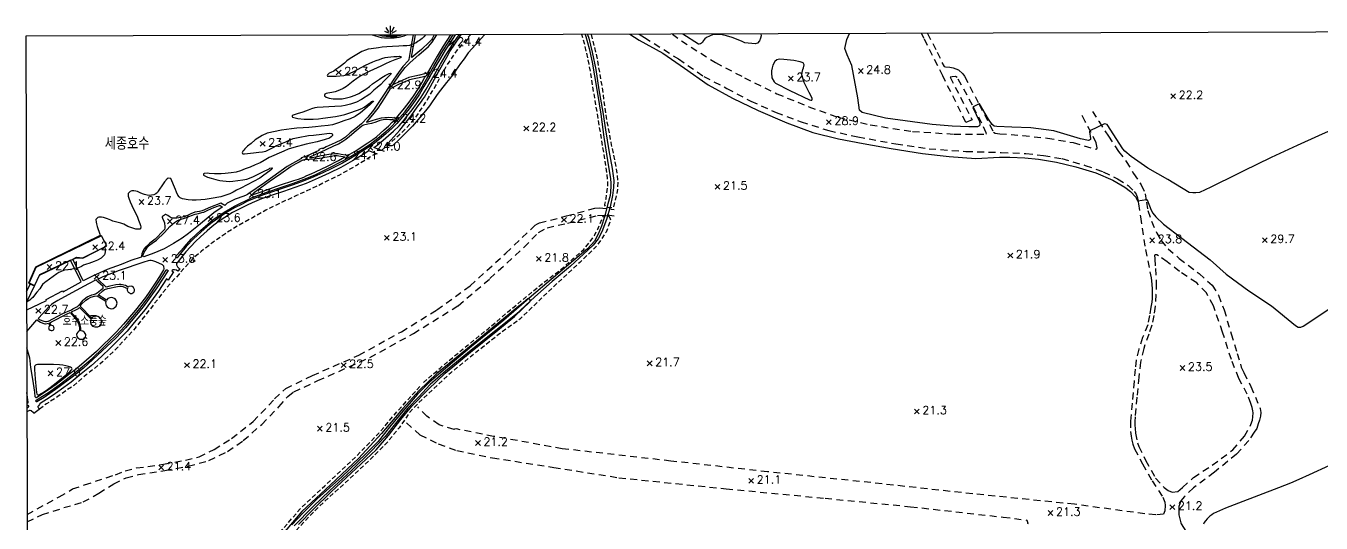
# Model space of a CAD drawing. Header units: millimetres. Extents: x 224638 to 227100, y 430787 to 433573.
# Drawn here: x 224638 to 226058, y 433027 to 433573 of the extents above; entities that cross this region are included whole.
import ezdxf

# ---------------------------------------------------------------- set-up
doc = ezdxf.new("R2010")
doc.units = ezdxf.units.MM
doc.linetypes.add('5M2P5', pattern=[7.5, 5, -2.5])
doc.linetypes.add('7P5M5', pattern=[12.5, 7.5, -5])
for name, color, linetype in [('A0013110', 1, 'Continuous'), ('A0013118', 1, 'Continuous'), ('A0013140', 1, '7P5M5'), ('A0023119', 1, '5M2P5'), ('A0073340', 7, 'Continuous'), ('B0014116', 7, '5M2P5'), ('D0025115', 7, '5M2P5'), ('E0032111', 5, 'Continuous'), ('E0052114', 5, 'Continuous'), ('F0017111', 30, 'Continuous'), ('F0017114', 7, 'Continuous'), ('F0027132', 7, 'Continuous'), ('F0027217', 7, 'Continuous'), ('G0022323', 5, 'Continuous'), ('H0017334', 7, 'Continuous'), ('H0049131', 7, 'Continuous'), ('H0049154', 7, 'Continuous')]:
    doc.layers.add(name, color=color, linetype=linetype)
doc.styles.add('HIST', font='romans.shx', dxfattribs={"bigfont": 'ngsw.shx'})
doc.styles.add('ngsw', font='romans.shx', dxfattribs={"bigfont": 'ngsw.shx'})

# ---------------------------------------------------------------- blocks, each defined once
blk = doc.blocks.new('G0022323')
at = {"layer": 'G0022323'}
for p, q in [((-1.583, 1.991), (-6.029, 3.943)), ((-1.583, 3.4), (-4.619, 8.28)), ((0.02, -0.003), (0.02, 9.997)), ((1.779, 3.4), (4.165, 8.931)), ((1.779, 1.883), (6.875, 4.809)), ((-7.48, -0.003), (7.52, -0.003)), ((0.044, -1.479), (7.544, -1.479))]:
    blk.add_line(p, q, dxfattribs=at)
blk = doc.blocks.new('F0027217')
at = {"layer": 'F0027217'}
for p, q in [((-2.652, 2.652), (2.652, -2.652)), ((-2.652, -2.652), (2.652, 2.652))]:
    blk.add_line(p, q, dxfattribs=at)

msp = doc.modelspace()

# ---------------------------------------------------------------- linework, layer by layer
at = {"layer": 'A0013110', "flags": 128}
msp.add_lwpolyline([(225904.291, 433027.739), (225904.655, 433026.454), (225912.201, 433014.54), (225938.694, 432970.035), (225962.938, 432933.137), (225989.911, 432896.586), (226003.197, 432881.628), (226010.681, 432878.584), (226016.074, 432877.504), (226021.277, 432877.741)], dxfattribs=at)
at = {"layer": 'A0013118', "flags": 128}
for points in [[(225062.357, 433562.909), (225060.485, 433553.608), (225057.531, 433535.792), (225057.279, 433534.773), (225051.121, 433528.161), (225044.288, 433519.158), (225040.373, 433513.219), (225031.957, 433500.251), (225018.705, 433480.259), (225012.578, 433472.732), (225005.613, 433465.477), (225001.278, 433461.723), (224993.351, 433455.386), (224988.098, 433450.597), (224983.867, 433447.907), (224976.566, 433444.398), (224966.958, 433440.053), (224963.192, 433438.057), (224962.574, 433438.72), (224958.917, 433437.135), (224958.923, 433436.251), (224945.383, 433429.823), (224943.209, 433428.887), (224942.633, 433429.082), (224939.702, 433428.062), (224939.102, 433426.884), (224924.124, 433418.397), (224899.231, 433400.71), (224882.209, 433388.943), (224880.423, 433387.768), (224879.292, 433387.189), (224876.518, 433386.107), (224867.116, 433382.688), (224858.387, 433378.435), (224855.883, 433375.748), (224851.238, 433378.166), (224840.158, 433373.992), (224831.007, 433369.75), (224827.906, 433369.313), (224822.71, 433368.392), (224818.451, 433366.574), (224817.002, 433365.768), (224811.361, 433363.356), (224809.495, 433362.982), (224803.213, 433361.865), (224801.048, 433361.852), (224797.928, 433361.911), (224797.007, 433362.244), (224794.557, 433363.654), (224793.071, 433364.806), (224791.156, 433366.023), (224790.84, 433366.021), (224787.426, 433363.838), (224787.01, 433363.273), (224787.005, 433362.811), (224787.451, 433361.897), (224788.86, 433358.718), (224789.498, 433356.65), (224789.923, 433352.471), (224789.812, 433350.914), (224789.408, 433349.531), (224788.581, 433348.183), (224779.32, 433338.705), (224773.361, 433334.535), (224771.87, 433333.02), (224768.833, 433330.166), (224767.265, 433328.186), (224765.822, 433325.547), (224764.724, 433322.628), (224764.188, 433320.468), (224764.079, 433318.982), (224752.804, 433315.29), (224741.871, 433311.188), (224726.853, 433305.463), (224710.548, 433298.071), (224700.435, 433293.193), (224689.227, 433316.828), (224693.167, 433318.9), (224699.896, 433318.423), (224726.167, 433331.367), (224720.456, 433342.373), (224648.633, 433307.616), (224640.992, 433290.853), (224642.482, 433290.126), (224638.38, 433281.337)], [(225108.42, 433563.046), (225104.896, 433557.805), (225097.354, 433546.155), (225092.347, 433537.552), (225086.164, 433527.114), (225080.14, 433516.436), (225074.143, 433506.191), (225069.139, 433497.79), (225064.319, 433490.906), (225057.782, 433481.659), (225054.52, 433477.611), (225044.223, 433465.722), (225039.09, 433460.458), (225032.234, 433454.235), (225025.282, 433448.663), (225018.4, 433443.218), (225007.884, 433436.167), (224993.655, 433427.398), (224984.784, 433422.258), (224972.506, 433415.973), (224963.306, 433411.667), (224953.243, 433407.099), (224941.728, 433402.356), (224930.568, 433398.479), (224917.523, 433394.051), (224904.861, 433389.83), (224898.064, 433387.334), (224890.918, 433384.632), (224880.623, 433380.386), (224874.638, 433377.386), (224866.453, 433373.169), (224859.478, 433369.132), (224851.636, 433364.138), (224841.943, 433357.261), (224836.392, 433352.682), (224829.26, 433346.558), (224821.728, 433339.614), (224813.448, 433330.746), (224805.61, 433321.184), (224803.286, 433318.248), (224803.049, 433318.244), (224802.46, 433318.367), (224801.974, 433318.587), (224801.862, 433318.79), (224801.884, 433319.484), (224802.723, 433320.745), (224811.089, 433330.172), (224819.064, 433339.017), (224828.988, 433348.291), (224842.732, 433359.874), (224855.15, 433368.436), (224866.328, 433375.144), (224885.835, 433384.425), (224900.655, 433390.08), (224917.742, 433395.941), (224931.018, 433400.165), (224942.908, 433404.608), (224954.687, 433409.456), (224968.866, 433416.439), (224985.74, 433425.046), (224993.657, 433429.564), (225006.692, 433437.625), (225014.94, 433442.874), (225025.296, 433451.028), (225036.885, 433460.83), (225044.684, 433469.025), (225053.334, 433478.853), (225059.652, 433487.389), (225064.773, 433494.584), (225070.664, 433503.56), (225085.052, 433528.486), (225092.895, 433542.451), (225106.209, 433563.04)], [(225030.809, 433435.013), (225022.621, 433437.981), (225019.225, 433439.48), (225022.307, 433441.621), (225029.489, 433447.424), (225035.296, 433452.423), (225040.768, 433457.273), (225046.953, 433463.31), (225051.6, 433468.653), (225056.548, 433474.698), (225061.362, 433480.766), (225066.025, 433487.342), (225070.984, 433494.547), (225076.514, 433503.217), (225092.378, 433530.633), (225097.356, 433539.426), (225103.171, 433548.69), (225107.698, 433555.726), (225112.837, 433563.06)], [(225049.713, 433562.871), (225049.031, 433562.502), (225047.019, 433561.765), (225037.998, 433560.85), (225032.764, 433561.005), (225028.643, 433561.453), (225026.083, 433562.193), (225024.322, 433562.795)], [(225034.69, 433562.83), (225037.544, 433562.742), (225039.901, 433562.842)], [(225103.182, 433563.031), (225095.158, 433550.595), (225088.467, 433539.707), (225081.587, 433527.401), (225077.855, 433521.25), (225077.263, 433520.959), (225076.464, 433520.647), (225074.617, 433520.151), (225069.386, 433518.583), (225063.961, 433517.504), (225057.677, 433516.009), (225050.945, 433513.314), (225041.442, 433508.719), (225039.804, 433507.961), (225041.944, 433511.11), (225047.163, 433519.254), (225053.476, 433527.077), (225058.961, 433532.512), (225068.393, 433541.211), (225079.025, 433550.266), (225083.114, 433554.853), (225088.202, 433562.986)], [(225085.333, 433562.977), (225082.978, 433558.579), (225082.243, 433557.511), (225079.956, 433555.076), (225071.34, 433547.055), (225067.44, 433543.528), (225060.702, 433538.175), (225060.615, 433538.636), (225064.9, 433562.916)], [(225023.117, 433432.096), (225013.665, 433435.714), (225007.573, 433431.785), (224995.687, 433424.602), (224982.89, 433417.433), (224970.325, 433411.371), (224958.112, 433405.705), (224944.892, 433399.909), (224932.555, 433395.376), (224919.903, 433391.051), (224906.513, 433386.643), (224896.05, 433383.106), (224885.62, 433378.709), (224880.366, 433376.196), (224873.783, 433372.935), (224864.293, 433368.094), (224855.745, 433362.599), (224848.426, 433357.709), (224842.031, 433352.677), (224836.377, 433347.919), (224829.063, 433341.375), (224823.604, 433336.287), (224813.099, 433325.018), (224807.276, 433317.631), (224803.429, 433312.992), (224802.961, 433312.49), (224802.801, 433312.097), (224802.724, 433311.668), (224802.72, 433310.826), (224803.126, 433309.866), (224803.887, 433308.384), (224805.531, 433306.701), (224806.305, 433306.134), (224804.126, 433303.625), (224802.737, 433304.716), (224800.385, 433305.253), (224799.41, 433305.248), (224798.893, 433305.174), (224797.951, 433304.665), (224797.434, 433304.076), (224797.435, 433303.954), (224799.408, 433302.883), (224793.497, 433293.939), (224791.716, 433295.129), (224783.023, 433281.927), (224768.511, 433261.829), (224756.373, 433247.248), (224748.517, 433238.066), (224740.267, 433229.549), (224730.46, 433219.725), (224720.555, 433210.135), (224709.214, 433199.984), (224698.275, 433190.99), (224687.138, 433182.046), (224679.201, 433176.164), (224670.102, 433169.506), (224663.157, 433164.712), (224654.423, 433159.198), (224652.923, 433158.118), (224652.36, 433157.428), (224651.23, 433156.139), (224650.888, 433155.696), (224650.769, 433155.297), (224650.767, 433154.892), (224650.93, 433154.246), (224651.439, 433153.318), (224652.321, 433152.034), (224652.259, 433151.865), (224646.332, 433147.654), (224645.907, 433148.275), (224643.251, 433150.402), (224642.199, 433150.728), (224641.554, 433150.774), (224638.757, 433149.416)], [(224638.438, 433261.13), (224652.532, 433267.804), (224660.339, 433271.396), (224659.771, 433272.64), (224677.748, 433282.307), (224678.552, 433281.044), (224698.113, 433291.846), (224686.511, 433315.9), (224652.474, 433299.639), (224647.016, 433288.003), (224638.414, 433269.665)], [(224638.505, 433237.589), (224649.66, 433250.2), (224653.683, 433247.6), (224656.169, 433246.635), (224658.279, 433246.118), (224659.041, 433246.05), (224660.763, 433246.161), (224662.477, 433246.778), (224663.655, 433243.841), (224663.231, 433243.365), (224662.506, 433241.521), (224662.544, 433240.656), (224662.843, 433239.964), (224664.269, 433238.951), (224665.298, 433238.572), (224666.343, 433238.607), (224667.331, 433238.816), (224668.302, 433239.863), (224668.66, 433241.25), (224668.376, 433242.458), (224667.43, 433243.563), (224665.935, 433244.248), (224664.856, 433244.366), (224663.837, 433247.154), (224665.538, 433248.101), (224682.72, 433256.949), (224686.207, 433258.258), (224692.244, 433251), (224694.314, 433248.129), (224695.296, 433245.796), (224696.235, 433241.568), (224696.491, 433238.256), (224695.316, 433237.632), (224694.411, 433236.769), (224693.61, 433235.504), (224693.084, 433234.075), (224693.325, 433232.197), (224694.148, 433230.929), (224695.596, 433229.822), (224696.783, 433229.227), (224699.229, 433228.957), (224700.793, 433229.217), (224702.156, 433230.217), (224702.866, 433231.449), (224703.389, 433233.4), (224703.31, 433234.412), (224701.925, 433236.53), (224700.009, 433237.819), (224698.346, 433238.414), (224697.963, 433238.602), (224697.772, 433241.23), (224697.09, 433244.822), (224695.862, 433248.061), (224693.836, 433251.295), (224689.766, 433255.933), (224687.146, 433258.812), (224687.718, 433259.141), (224692.493, 433261.417), (224695.193, 433262.923), (224696.392, 433264.011), (224708.905, 433251.266), (224708.468, 433249.023), (224708.533, 433247.448), (224708.952, 433245.526), (224710.788, 433243.493), (224713.036, 433242.52), (224716.316, 433242.469), (224718.874, 433243.873), (224720.096, 433245.688), (224720.617, 433247.221), (224720.468, 433249.494), (224719.96, 433250.874), (224718.165, 433252.909), (224716.572, 433253.908), (224715.121, 433254.422), (224713.173, 433254.396), (224711.455, 433253.627), (224709.757, 433252.197), (224697.153, 433265.328), (224698.692, 433267.493), (224703.399, 433271.805), (224706.11, 433273.874), (224708.899, 433275.104), (224712.848, 433276.335), (224715.698, 433276.761), (224725.336, 433270.733), (224725.114, 433269.816), (224724.986, 433268.809), (224725.136, 433267.517), (224725.638, 433265.968), (224726.743, 433264.514), (224728.041, 433263.465), (224729.883, 433262.655), (224731.157, 433262.374), (224733.219, 433262.928), (224734.362, 433263.415), (224736.629, 433265.263), (224737.542, 433268.728), (224736.815, 433271.262), (224735.312, 433273.267), (224733.06, 433274.407), (224731.029, 433274.674), (224729.53, 433274.501), (224727.442, 433273.568), (224726.036, 433272.027), (224716.915, 433277.793), (224717.066, 433277.73), (224722.108, 433282.316), (224723.672, 433283.464), (224727.533, 433284.879), (224738.188, 433286.88), (224740.61, 433287.187), (224742.377, 433287.197), (224743.849, 433286.739), (224748.845, 433284.591), (224748.68, 433283.496), (224748.689, 433282.72), (224749.256, 433281.566), (224749.901, 433280.749), (224751.08, 433279.933), (224752.049, 433279.374), (224753.591, 433279.327), (224755.999, 433280.818), (224756.376, 433281.591), (224756.576, 433282.323), (224756.499, 433283.767), (224755.521, 433285.629), (224754.239, 433286.76), (224752.916, 433287.383), (224750.584, 433286.884), (224749.873, 433286.203), (224746.669, 433287.972), (224741.861, 433289.254), (224739.822, 433289.163), (224736.364, 433288.655), (224729.5, 433287.248), (224725.678, 433286.326), (224716.48, 433294.949), (224722.327, 433297.859), (224740.371, 433304.691), (224767.206, 433314.101), (224771.905, 433315.446), (224773.324, 433315.74), (224774.819, 433315.752), (224776.422, 433315.313), (224779.724, 433314.161), (224786.871, 433311.205), (224787.49, 433310.838), (224788.003, 433310.096), (224788.342, 433309.385), (224788.588, 433308.559), (224788.861, 433307.187), (224788.867, 433306.552), (224788.79, 433306.074), (224788.325, 433305.059), (224783.98, 433297.856), (224779.398, 433290.655), (224773.593, 433281.76), (224768.692, 433274.925), (224757.91, 433261.085), (224744.612, 433245.721), (224737.008, 433237.337), (224730.065, 433230.322), (224721.898, 433222.502), (224714.92, 433215.479), (224698.697, 433201.354), (224691.632, 433195.493), (224684.772, 433190.186), (224678.808, 433185.63), (224670.643, 433179.517), (224663.482, 433174.424), (224649.576, 433165.223), (224648.939, 433164.884), (224648.629, 433164.833), (224648.371, 433164.93), (224647.972, 433165.418), (224647.851, 433165.743), (224647.248, 433171.025), (224645.346, 433185.231), (224643.162, 433197.968), (224642.356, 433205.229), (224641.984, 433208.196), (224638.556, 433219.751)], [(224638.731, 433158.616), (224639.691, 433159.17), (224640.1, 433159.648), (224640.084, 433160.028), (224638.697, 433170.525)], [(224638.744, 433153.772), (224640.528, 433154.715), (224640.891, 433155.136), (224640.923, 433155.315), (224640.908, 433155.465), (224640.784, 433155.829), (224640.597, 433156.049), (224640.264, 433156.138), (224640.022, 433156.261), (224639.637, 433156.259), (224639.242, 433156.193), (224638.738, 433155.99)]]:
    msp.add_lwpolyline(points, dxfattribs=at)
for points in [[(225075.11, 433516.38), (225076.169, 433517.791), (225073.66, 433517.031), (225068.914, 433515.845), (225063.284, 433514.638), (225058.204, 433513.668), (225057.397, 433513.399), (225046.303, 433508.377), (225039.304, 433504.865), (225037.647, 433504.124), (225037.304, 433503.815), (225036.506, 433502.811), (225030.684, 433493.934), (225026.876, 433487.825), (225023.68, 433482.446), (225019.269, 433476.929), (225014.003, 433470.788), (225011.335, 433467.754), (225011.07, 433467.307), (225011.148, 433467.244), (225011.493, 433467.22), (225012.822, 433467.533), (225017.406, 433468.877), (225022.014, 433470.474), (225027.536, 433471.913), (225031.169, 433472.337), (225034.81, 433472.496), (225039.128, 433472.428), (225043.761, 433471.834), (225044.002, 433471.873), (225044.358, 433472.25), (225045.538, 433473.687), (225051.469, 433480.624), (225056.885, 433487.64), (225062.509, 433495.724), (225067.388, 433503.048), (225071.735, 433510.487), (225074.337, 433515.227)], [(225041.075, 433468.511), (225042.111, 433469.429), (225040.289, 433469.58), (225036.847, 433469.736), (225033.712, 433469.992), (225031.492, 433469.99), (225029.492, 433469.737), (225025.814, 433468.991), (225021.362, 433467.351), (225016.54, 433465.879), (225012.477, 433464.84), (225007.654, 433463.862), (225007.156, 433463.649), (225006.051, 433462.653), (224999.893, 433457.644), (224992.586, 433451.481), (224988.373, 433448.154), (224985.188, 433446.085), (224980.445, 433443.191), (224975.591, 433441.198), (224965.784, 433436.519), (224954.285, 433431.349), (224949.865, 433429.258), (224948.625, 433428.492), (224949.661, 433428.498), (224951.432, 433428.574), (224957.401, 433429.49), (224961.548, 433430.496), (224963.78, 433430.877), (224967.626, 433431.683), (224969.93, 433432.097), (224973.59, 433432.613), (224977.613, 433432.786), (224979.967, 433432.674), (224983.157, 433432.221), (224988.161, 433431.456), (224989.654, 433431.118), (224990.411, 433431.117), (224990.774, 433431.174), (224991.286, 433431.39), (224991.795, 433431.658), (224992.7, 433431.956), (225000.375, 433436.517), (225005.18, 433439.794), (225012.426, 433444.348), (225018.016, 433448.264), (225021.92, 433451.163), (225030.345, 433458.614), (225035.154, 433462.718), (225039.38, 433467.065)], [(224986.043, 433428.047), (224987.594, 433428.645), (224985.685, 433429.201), (224983.075, 433429.539), (224980.86, 433429.906), (224978.953, 433430.15), (224977.141, 433430.152), (224975.724, 433430.101), (224972.794, 433429.693), (224965.377, 433428.32), (224962.317, 433427.695), (224953.579, 433426.599), (224943.241, 433425.709), (224942.321, 433425.532), (224941.302, 433425.411), (224939.021, 433424.294), (224937.429, 433423.321), (224933.53, 433421.538), (224928.509, 433418.399), (224917.229, 433410.673), (224904.229, 433401.602), (224888.219, 433390.078), (224886.734, 433388.672), (224886.654, 433388.369), (224886.69, 433388.086), (224887.243, 433387.848), (224887.996, 433388.018), (224897.859, 433391.662), (224908.617, 433395.592), (224915.625, 433397.982), (224931.479, 433403.018), (224936.543, 433404.803), (224942.224, 433406.908), (224945.818, 433408.652), (224950.253, 433410.546), (224955.155, 433412.82), (224962.189, 433415.872), (224967.751, 433418.68), (224980.352, 433424.951), (224984.783, 433427.578)], [(224852.716, 433373.876), (224843.844, 433367.622), (224835.268, 433360.824), (224825.01, 433352.289), (224816.022, 433345.039), (224809.02, 433340.064), (224799.421, 433333.912), (224789.287, 433328.232), (224777.746, 433323.346), (224766.758, 433319.518), (224766.147, 433319.699), (224765.935, 433319.989), (224765.922, 433320.572), (224767.228, 433324.393), (224768.926, 433327.105), (224770.222, 433329.07), (224772.051, 433331.364), (224776.228, 433334.524), (224780.932, 433337.641), (224789.436, 433346.278), (224795.305, 433352.662), (224800.707, 433357.186), (224803.76, 433359.344), (224805.6, 433360.084), (224813.842, 433362.684), (224819.037, 433364.899), (224823.226, 433366.372), (224826.97, 433367.083), (224830.628, 433367.943), (224832.643, 433368.485), (224836.973, 433370.65), (224843.702, 433373.511), (224848.675, 433375.486), (224849.991, 433375.848), (224850.659, 433375.713), (224851.792, 433375.146), (224852.499, 433374.564)], [(224793.63, 433304.525), (224781.148, 433285.554), (224766.097, 433264.505), (224755.329, 433251.514), (224746.783, 433241.599), (224736.501, 433230.751), (224700.768, 433197.386), (224688.473, 433187.426), (224672.49, 433175.557), (224657.615, 433165.284), (224649.411, 433160.23), (224648.763, 433160.421), (224648.288, 433161.138), (224648.189, 433161.603), (224648.384, 433161.949), (224650.995, 433163.499), (224662.267, 433170.653), (224674.189, 433179.146), (224686.482, 433188.443), (224697.609, 433197.412), (224703.782, 433202.324), (224710.248, 433208.052), (224722.084, 433219.172), (224741.953, 433239.166), (224748.458, 433246.437), (224762.733, 433263.145), (224771.833, 433274.83), (224778.736, 433285.146), (224787.409, 433298.568), (224791.548, 433304.721), (224791.866, 433305.145), (224792.025, 433305.195), (224792.426, 433305.197), (224793.042, 433304.913)], [(224715.222, 433293.582), (224714.663, 433294.146), (224706.387, 433289.823), (224688.06, 433280.026), (224672.652, 433271.597), (224667.173, 433268.187), (224665.733, 433267.199), (224662.39, 433264.109), (224656.107, 433257.248), (224651.041, 433251.862), (224653.315, 433250.5), (224656.149, 433249.174), (224657.357, 433248.742), (224659.191, 433248.441), (224659.995, 433248.446), (224661.58, 433248.694), (224662.518, 433249.04), (224677.24, 433256.982), (224681.235, 433258.742), (224683.302, 433259.504), (224687.586, 433261.264), (224689.063, 433262.332), (224693.458, 433264.645), (224694.549, 433265.364), (224697.421, 433268.416), (224700.345, 433271.804), (224701.355, 433273.054), (224704.754, 433275.718), (224709.994, 433277.771), (224711.829, 433278.286), (224713.837, 433278.74), (224715.785, 433279.905), (224719.24, 433282.735), (224722.13, 433284.951), (224722.256, 433286.784), (224716.582, 433291.835), (224715.088, 433293.338)]]:
    msp.add_lwpolyline(points, close=True, dxfattribs=at)
at = {"layer": 'A0013140'}
for points in [[(225310.211, 433563.649), (225315.841, 433560.098), (225353.199, 433536.579), (225381.091, 433517.371), (225406.307, 433504.281), (225432.522, 433490.259), (225460.241, 433477.688), (225487.678, 433467.592), (225518.176, 433457.92), (225550.111, 433451.126), (225591.754, 433443.245), (225628.137, 433438.062), (225668.372, 433435.155), (225707.282, 433433.944), (225734.289, 433432.808), (225753.396, 433430.777), (225773.659, 433427.139), (225799.26, 433419.766), (225819.141, 433412.818), (225834.784, 433404.95), (225846.324, 433397.872), (225852.908, 433391.212), (225855.149, 433388.026), (225856.688, 433384.317), (225857.594, 433377.657), (225859.955, 433363.212), (225865.32, 433327.421), (225871.601, 433296.368), (225872.225, 433289.411), (225872.567, 433283.932), (225872.733, 433278.461), (225872.584, 433273.789), (225872.274, 433269.702), (225871.434, 433264.38), (225869.653, 433255.022), (225867.831, 433244.863), (225862.064, 433230.796), (225857.93, 433218.089), (225855.278, 433206.392), (225854.105, 433196.358), (225852.934, 433182.886), (225850.626, 433159.04), (225848.875, 433139.163), (225849.075, 433127.732), (225849.523, 433122.702), (225850.296, 433118.458), (225851.45, 433114.052), (225853.321, 433108.77), (225862.087, 433092.247), (225872.808, 433073.752), (225884.296, 433055.665), (225886.787, 433050.225), (225886.908, 433046.636), (225886.706, 433040.775), (225885.225, 433037.304), (225876.704, 433036.344), (225864.583, 433037.464), (225787.455, 433048.025), (225675.884, 433059.414), (225564.343, 433071.74), (225450.862, 433083.609), (225344.882, 433095.414), (225225.762, 433108.933), (225150.483, 433122.464), (225109.847, 433130.574), (225107.454, 433130.405), (225107.128, 433130.076), (225090.615, 433135.307), (225077.319, 433144.5), (225067.296, 433154.747)], [(225346.616, 433563.758), (225356.596, 433556.239), (225393.722, 433532.564), (225425.58, 433515.988), (225461.026, 433498.339), (225496.166, 433484.11), (225528.429, 433472.621), (225563.561, 433464.259), (225609.986, 433456.932), (225655.568, 433454.087), (225691.196, 433453.861), (225690.76, 433455.378), (225685.979, 433466.022), (225675.769, 433485.764), (225658.954, 433516.194), (225657.098, 433517.172), (225653.484, 433516.908), (225651.106, 433516.672), (225675.304, 433469.559), (225668.496, 433466.952), (225643.073, 433517.881), (225622.555, 433558.92), (225619.722, 433564.574)], [(225626.293, 433564.593), (225636.854, 433544.068), (225644.432, 433528.149), (225645.966, 433527.719), (225650.702, 433527.438), (225654.364, 433526.924), (225660.297, 433524.45), (225665.092, 433520.256), (225666.973, 433517.487), (225682.922, 433486.702), (225698.694, 433456.205), (225700.566, 433454.951), (225705.545, 433454.475), (225730.858, 433452.676), (225757.827, 433449.612), (225786.099, 433444.798), (225811.382, 433437.413), (225812.089, 433438.066), (225812.521, 433439.103), (225811.412, 433444.624), (225799.317, 433467.903), (225795.142, 433475.859)], [(225807.199, 433478.829), (225814.162, 433468.119), (225824.738, 433451.783), (225835.867, 433434.913), (225844.306, 433424.178), (225852.16, 433410.729), (225860.799, 433398.417), (225865.029, 433388.61), (225866.53, 433379.587), (225867.876, 433370.104), (225872.081, 433358.603), (225877.682, 433345.465), (225882.625, 433337.349), (225890.319, 433328.382), (225902.298, 433317.672), (225924.192, 433301.111), (225938.346, 433288.35), (225945.414, 433277.224), (225951.655, 433261.406), (225959.215, 433235.079), (225966.073, 433213.502), (225970.467, 433198.492), (225973.229, 433192.38), (225981.091, 433177.189), (225991.121, 433153.094), (225991.732, 433148.646), (225991.374, 433144.724), (225990.292, 433140.125), (225989.061, 433136.169), (225987.383, 433131.013), (225984.548, 433127.174), (225978.595, 433117.825), (225965.152, 433103.081), (225940.95, 433083.045), (225918.067, 433066.011), (225908.151, 433056.534), (225904.305, 433051.891), (225902.952, 433048.407), (225902.089, 433045.676), (225901.877, 433042.697), (225901.832, 433039.384), (225902.115, 433036.316), (225902.716, 433033.301), (225904.291, 433027.739)], [(224639.078, 433036.801), (224674.123, 433056.16), (224688.815, 433064.774), (224701.887, 433069.287), (224735.747, 433080.334), (224746.388, 433084.547), (224758.995, 433087.778), (224788.585, 433091.934), (224812.658, 433096.521), (224827.539, 433099.91), (224843.86, 433107.992), (224863.226, 433120.094), (224886.756, 433138.662), (224910.32, 433163.484), (224922.539, 433175.167), (224951.79, 433189.281), (225002.567, 433211.435), (225049.398, 433237.289), (225088.341, 433261.338), (225124.834, 433287.653), (225163.79, 433323.522), (225196.198, 433354.033), (225198.518, 433355.472), (225200.858, 433356.623), (225230.498, 433364.35), (225261.679, 433372.953), (225266.478, 433373.133), (225282.582, 433371.426)], [(224639.101, 433028.865), (224655.601, 433036.597), (224679.333, 433044.281), (224700.285, 433050.476), (224717.604, 433060.01), (224733.941, 433070.368), (224747.498, 433077.088), (224761.013, 433080.472), (224789.863, 433084.902), (224815.565, 433089.823), (224838.336, 433096.027), (224858.607, 433105.821), (224875.882, 433117.836), (224896.322, 433135.587), (224915.004, 433154.932), (224924.837, 433166.312), (224931.449, 433171.341), (224957.802, 433183.602), (225014.776, 433208.992), (225062.533, 433235.354), (225111.702, 433265.835), (225146.434, 433295.598), (225183.689, 433329.799), (225199.803, 433346.176), (225209.079, 433351.365), (225231.671, 433356.408), (225264.549, 433364.951), (225275.175, 433365.422), (225284.819, 433363.96)], [(225054.949, 433137.163), (225069.667, 433124.243), (225089.858, 433114.147), (225110.048, 433106.964), (225149.105, 433098.945), (225216.431, 433088.435), (225287.884, 433077.138), (225405.382, 433064.925), (225514.041, 433054.578), (225607.761, 433045.304), (225709.376, 433033.837), (225735.186, 433030.711), (225736.444, 433027.416), (225736.124, 433026.217)]]:
    msp.add_lwpolyline(points, dxfattribs=at)
msp.add_lwpolyline([(225902.562, 433303.287), (225889.322, 433313.962), (225879.845, 433320.402), (225877.82, 433321.46), (225875.923, 433321.737), (225875.255, 433321.293), (225875.487, 433317.135), (225876.283, 433306.685), (225877.158, 433290.977), (225876.922, 433278.029), (225875.862, 433265.26), (225874.639, 433255.084), (225872.534, 433244.298), (225868.946, 433234.713), (225863.448, 433219.04), (225859.949, 433203.968), (225858.028, 433187.605), (225856.071, 433165.385), (225853.981, 433143.935), (225853.83, 433138.828), (225853.842, 433134.919), (225854.015, 433131.054), (225854.584, 433125.947), (225856.643, 433115.529), (225858.021, 433111.507), (225865.507, 433096.464), (225876.416, 433076.632), (225886.011, 433066.273), (225890.216, 433063.009), (225894.594, 433061.28), (225900.791, 433061.902), (225906.044, 433066.544), (225917.955, 433077.307), (225938.552, 433090.757), (225961.03, 433107.614), (225974.03, 433122.627), (225981.054, 433135.509), (225982.569, 433140.103), (225983.205, 433143.895), (225983.409, 433148.425), (225983.242, 433150.41), (225982.361, 433154.173), (225980.817, 433158.541), (225977.01, 433168.8), (225967.824, 433186.004), (225959.545, 433206.677), (225949.991, 433236.755), (225939.867, 433265.819), (225932.169, 433279.775), (225921.547, 433291.039)], close=True, dxfattribs=at)
at = {"layer": 'A0023119', "flags": 128}
for points in [[(225027.414, 433436.244), (225037.961, 433444.9), (225046.801, 433453.127), (225054.434, 433460.158), (225060.388, 433466.661), (225066.193, 433474.062), (225072.241, 433483.152), (225079.149, 433493.758), (225087.075, 433507.371), (225093.392, 433518.942), (225098.894, 433528.847), (225104.763, 433537.455), (225111.045, 433546.444), (225117.257, 433553.892), (225121.707, 433559.426), (225125.034, 433563.096)], [(225022.325, 433432.399), (225019.04, 433431.408), (225015.56, 433429.155), (225000.688, 433419.985), (224980.644, 433408.687), (224957.367, 433397.215), (224934.401, 433386.618), (224915.863, 433378.028), (224900.643, 433370.536), (224885.935, 433362.154), (224870.747, 433353.941), (224857.16, 433345.359), (224842.557, 433335.208), (224829.671, 433325.299), (224819.442, 433316.097), (224811.497, 433307.523), (224805.198, 433300.045), (224797.132, 433291.529), (224786.891, 433278.999), (224772.572, 433260.692), (224757.329, 433241.141), (224738.508, 433220.51), (224721.424, 433204.172), (224703.821, 433190), (224690.016, 433178.438), (224672.494, 433166.075), (224660.286, 433158.333), (224652.321, 433152.034)]]:
    msp.add_lwpolyline(points, dxfattribs=at)
at = {"layer": 'A0073340'}
msp.add_lwpolyline([(225062.357, 433562.909), (225060.485, 433553.608), (225060.008, 433550.731), (225062.667, 433550.262), (225064.9, 433562.916)], dxfattribs=at)
at = {"layer": 'A0073340', "flags": 128}
msp.add_lwpolyline([(224638.38, 433281.337), (224642.482, 433290.126), (224647.016, 433288.003), (224638.414, 433269.665)], dxfattribs=at)
at = {"layer": 'B0014116', "flags": 128}
msp.add_lwpolyline([(224821.957, 433313.978), (224821.048, 433314.803), (224822.233, 433315.955), (224823.069, 433315.175)], close=True, dxfattribs=at)
at = {"layer": 'D0025115', "flags": 128}
for points in [[(225257.362, 433563.491), (225263.717, 433537.961), (225269.146, 433507.038), (225274.002, 433472.267), (225279.067, 433444.733), (225284.739, 433417.271), (225286.708, 433401.899), (225286.483, 433395.079), (225285.595, 433388.581), (225281.794, 433373.652), (225280.318, 433373.036), (225277.286, 433373.203), (225273.907, 433374.17), (225272.577, 433375.948), (225272.433, 433376.862), (225273.919, 433383.494), (225275.735, 433396.847), (225275.57, 433405.097), (225274.605, 433412.136), (225272.119, 433429.076), (225267.333, 433458.183), (225261.326, 433494.018), (225255.305, 433530.932), (225250.205, 433553.4), (225247.402, 433563.461)], [(225073.43, 433181.42), (225091.835, 433197.431), (225112.987, 433215.142), (225144.469, 433240.456), (225166.138, 433259.028), (225202.83, 433289.128), (225225.869, 433306.905), (225237.795, 433317.456), (225249.284, 433327.6), (225256.21, 433336.011), (225261.158, 433342.913), (225264.697, 433349.884), (225270.893, 433364.217), (225272.321, 433364.71), (225275.023, 433364.718), (225276.971, 433363.885), (225278.469, 433361.589), (225278.577, 433360.621), (225278.441, 433359.122), (225277.257, 433355.516), (225273.854, 433346.632), (225263.256, 433331.049), (225245.093, 433313.275), (225217.968, 433288.268), (225198.556, 433269.759), (225179.309, 433251.124), (225155.584, 433233.855), (225124.893, 433209.479), (225103.084, 433191.923), (225084.153, 433174.211), (225068.386, 433159.398), (225058.43, 433148.773), (225046.822, 433131.913), (225033.61, 433115.636), (225016.062, 433098.029), (224992.5, 433075.942), (224959.875, 433046.336), (224941.83, 433027.892), (224928.041, 433012.022), (224917.91, 433001.091), (224912.528, 432994.454), (224908.039, 432989.662), (224906.294, 432989.029), (224905.286, 432989.165), (224903.687, 432989.854), (224902.785, 432990.474), (224901.418, 432991.973), (224900.862, 432992.837), (224900.444, 432993.736), (224900.092, 432995.625), (224900.227, 432996.425), (224916.938, 433017.79), (224938.499, 433043.118), (224965.333, 433068.347), (224998.632, 433099.331), (225024.606, 433125.959), (225044.85, 433149.835), (225070.376, 433177.994)]]:
    msp.add_lwpolyline(points, dxfattribs=at)
at = {"layer": 'E0032111', "flags": 128}
for points in [[(225251.002, 433563.472), (225251.642, 433561.343), (225255.165, 433548.05), (225258.441, 433533.063), (225261.211, 433517.89), (225264.406, 433498.696), (225268.094, 433475.941), (225271.444, 433450.626), (225275.482, 433425.119), (225278.771, 433404.91), (225279.056, 433400.11), (225279.109, 433397.521), (225279.05, 433395.019), (225278.859, 433392.427), (225278.643, 433390.461), (225278.182, 433386.87), (225275.773, 433377.446), (225272.277, 433363.215), (225268.961, 433353.095), (225265.192, 433344.441), (225261.077, 433336.776), (225253.449, 433328.053), (225237.812, 433315.044), (225213.764, 433294.745), (225192.194, 433276.158), (225161.678, 433249.803), (225126.164, 433220.901), (225100.738, 433199.494), (225079.774, 433181.61), (225067.178, 433168.827), (225053.222, 433152.84), (225037.8, 433134.375), (225024.024, 433116.951), (225010.405, 433103.294), (224984.102, 433077.993), (224957.15, 433053.79), (224941.575, 433038.429), (224929.164, 433025.28)], [(225253.527, 433563.48), (225254.761, 433559.401), (225258.638, 433543.939), (225262.539, 433524.796), (225265.989, 433502.501), (225270.138, 433477.997), (225273.076, 433458.937), (225276.716, 433436.265), (225280.656, 433416.215), (225281.788, 433408.379), (225282.182, 433403.21), (225281.896, 433395.631), (225280.774, 433386.585), (225278.433, 433374.443), (225274.387, 433360.301), (225269.013, 433346.784), (225265.033, 433339.19), (225259.547, 433332.337), (225249.144, 433322.387), (225234.841, 433309.179), (225214.854, 433292.274), (225195.762, 433275.471), (225174.751, 433256.342), (225152.99, 433238.803), (225125.868, 433217.209), (225097.884, 433194.175), (225081.097, 433179.306), (225068.382, 433165.942), (225056.397, 433153.477), (225042.846, 433136.558), (225031.415, 433122.383), (225015.747, 433105.772), (224994.567, 433084.992), (224971.054, 433063.117), (224952.102, 433045.168), (224931.907, 433024.294)]]:
    msp.add_lwpolyline(points, dxfattribs=at)
at = {"layer": 'E0052114', "flags": 128}
for points in [[(225075.726, 433562.949), (225074.03, 433560.85), (225071.968, 433559.127), (225069.175, 433556.912), (225067.665, 433555.893), (225065.497, 433554.218), (225060.751, 433552.234), (225058.239, 433551.434), (225055.354, 433550.925), (225051.293, 433550.835), (225046.605, 433550.517), (225039.463, 433550.145), (225033.244, 433549.919), (225028.431, 433549.347), (225024.195, 433548.727), (225016.248, 433547.806), (225013.037, 433547.353), (225009.884, 433546.344), (225005.83, 433544.583), (224993.201, 433537.098), (224989.616, 433534.544), (224986.905, 433531.968), (224983.648, 433529.355), (224980.778, 433527.139), (224977.636, 433524.96), (224975.317, 433523.28), (224971.979, 433521.693), (224970.142, 433520.77), (224968.184, 433519.029), (224967.951, 433518.353), (224968.265, 433517.604), (224969.294, 433517.542), (224974.016, 433517.57), (224977.909, 433517.694), (224986.07, 433518.365), (224989.34, 433519.235), (224993.336, 433520.859), (224997.052, 433522.648), (225009.853, 433529.853), (225014.172, 433531.711), (225017.867, 433533.343), (225021.655, 433534.89), (225025.242, 433536.06), (225028.014, 433536.857), (225031.455, 433537.974), (225034.457, 433538.502), (225037.708, 433538.805), (225041.207, 433539.245), (225044.785, 433539.404), (225047.286, 433539.414), (225048.513, 433539.18), (225049.141, 433538.935), (225049.324, 433538.369), (225048.334, 433537.786), (225042.083, 433535.39), (225036.846, 433533.205), (225032.12, 433531.347), (225026.781, 433528.552), (225014.934, 433523.24), (225009.685, 433520.629), (225004.968, 433518.096), (225000.365, 433515.163), (224996.394, 433512.104), (224989.078, 433506.265), (224985.652, 433504.215), (224981.561, 433502.265), (224976.758, 433500.491), (224972.973, 433499.583), (224968.655, 433499.011), (224966.846, 433498.544), (224965.583, 433498.007), (224964.961, 433496.89), (224965.005, 433495.948), (224966.738, 433494.507), (224970.299, 433493.574), (224974.507, 433492.919), (224979.287, 433492.816), (224984.462, 433492.89), (224989.283, 433493.713), (224993.614, 433494.866), (224998.56, 433496.833), (225002.721, 433498.695), (225006.674, 433501.245), (225010.212, 433503.401), (225014.284, 433506.431), (225017.854, 433509.166), (225025.197, 433514.511), (225027.883, 433516.367), (225031.411, 433518.251), (225033.842, 433519.448), (225035.997, 433520.427), (225037.298, 433520.875), (225038.209, 433520.55), (225037.78, 433519.736), (225035.179, 433517.269), (225030.237, 433512.276), (225026.745, 433508.661), (225022.729, 433505.257), (225019.182, 433502.112), (225014.697, 433498.034), (225005.558, 433492.107), (225000.031, 433489.276), (224993.425, 433486.755), (224987.871, 433485.363), (224983.67, 433484.872), (224976.345, 433484.478), (224957.047, 433483.177), (224954.46, 433482.74), (224950.625, 433481.679), (224946.98, 433480.467), (224941.396, 433478.311), (224935.124, 433476.373), (224930.617, 433474.692), (224929.641, 433474.019), (224929.665, 433473.48), (224930.047, 433472.769), (224935.924, 433471.379), (224942.716, 433470.561), (224947.601, 433470.545), (224952.78, 433470.589), (224958.436, 433470.887), (224963.336, 433471.506), (224977.181, 433473.423), (224982.751, 433474.353), (224987.235, 433475.621), (224991.614, 433477.032), (225001.303, 433480.293), (225005.842, 433482.34), (225008.457, 433483.635), (225011.084, 433485.349), (225013.071, 433487.016), (225015.321, 433488.737), (225016.566, 433489.731), (225017.675, 433490.195), (225018.606, 433490.064), (225018.494, 433489.567), (225017.461, 433488.654), (225015.224, 433486.43), (225009.358, 433481.605), (225004.531, 433477.405), (224998.618, 433473.3), (224993.218, 433470.927), (224986.296, 433468.523), (224980.39, 433466.548), (224973.653, 433464.235), (224968.966, 433463.397), (224961.566, 433462.77), (224955.001, 433462.015), (224948.039, 433461.343), (224941.809, 433460.929), (224934.583, 433460.561), (224928.7, 433459.751), (224923.538, 433459.128), (224917.793, 433458.501), (224902.26, 433454.998), (224896.529, 433452.724), (224888.913, 433447.696), (224884.506, 433443.766), (224880.778, 433440.774), (224877.585, 433437.751), (224876.657, 433436.56), (224875.547, 433435.484), (224874.772, 433433.422), (224875.01, 433432.838), (224875.585, 433432.599), (224877.322, 433432.621), (224887.313, 433433.472), (224893.181, 433434.099), (224896.912, 433434.459), (224900.711, 433435.386), (224907.939, 433438.908), (224912.787, 433441.552), (224917.107, 433443.488), (224922.682, 433445.656), (224926.424, 433447.405), (224930.703, 433449.153), (224936.257, 433450.5), (224947.566, 433452.373), (224953.059, 433452.956), (224962.231, 433454.011), (224967.451, 433454.737), (224970.841, 433454.94), (224972.677, 433454.923), (224973.535, 433454.374), (224973.817, 433453.483), (224973.658, 433452.62), (224972.51, 433450.993), (224970.572, 433449.646), (224965.768, 433448.052), (224956.992, 433445.709), (224950.2, 433444.085), (224945.114, 433442.963), (224931.425, 433439.547), (224925.174, 433437.526), (224920.403, 433435.44), (224904.209, 433428.265), (224899.003, 433425.286), (224894.649, 433422.607), (224888.832, 433420.199), (224883.535, 433417.859), (224878.107, 433415.807), (224873.062, 433413.952), (224868.107, 433412.371), (224862.736, 433411.428), (224855.995, 433410.779), (224851.717, 433410.499), (224846.659, 433410.469), (224844.237, 433410.675), (224838.578, 433410.898), (224836.275, 433411.123), (224833.13, 433411.023), (224832.372, 433410.416), (224832.237, 433409.874), (224832.487, 433409.088), (224836.625, 433406.944), (224840.73, 433405.859), (224845.699, 433404.327), (224850.373, 433403.045), (224860.436, 433402.058), (224864.611, 433402.298), (224875.512, 433403.881), (224879.899, 433404.727), (224886.382, 433407.162), (224893.179, 433410.666), (224897.345, 433412.57), (224904.419, 433416.118), (224905.194, 433416.659), (224907.308, 433417.011), (224907.737, 433416.988), (224907.687, 433416.376), (224907.113, 433415.555), (224905.153, 433413.957), (224898.54, 433408.928), (224894.06, 433405.916), (224873.447, 433394.721), (224868.447, 433392.409), (224864.88, 433390.342), (224861.164, 433388.471), (224851.177, 433385.309), (224840.581, 433383.365), (224834.256, 433382.438), (224829.595, 433381.92), (224824.36, 433381.744), (224819.735, 433381.748), (224815.401, 433381.88), (224809.364, 433382.929), (224806.899, 433383.995), (224805.481, 433385.236), (224804.244, 433387.153), (224802.706, 433390.55), (224801.627, 433393.401), (224796.697, 433405.236), (224793.644, 433405.844), (224792.507, 433405.08), (224789.513, 433401.62), (224788.105, 433399.596), (224782.797, 433391.481), (224781.804, 433390.123), (224779.915, 433388.53), (224777.711, 433387.483), (224775.492, 433386.99), (224773.277, 433386.907), (224770.625, 433387.168), (224767.748, 433387.816), (224765.329, 433388.616), (224762.712, 433389.592), (224760.135, 433391.018), (224758.165, 433391.635), (224756.057, 433391.791), (224753.589, 433391.746), (224751.814, 433391.213), (224749.805, 433388.766), (224749.741, 433387.786), (224749.868, 433386.045), (224750.383, 433383.705), (224751.947, 433379.65), (224753.739, 433375.746), (224759.87, 433363.076), (224761.031, 433359.746), (224762.507, 433356.135), (224763.24, 433353.892), (224763.516, 433352.389), (224763.52, 433351.695), (224763.429, 433350.774), (224763.221, 433350.313), (224762.512, 433349.81), (224761.647, 433349.692), (224758.317, 433349.689), (224749.51, 433352.661), (224744.874, 433355.106), (224741.687, 433356.196), (224735.715, 433357.779), (224732.9, 433358.718), (224730.647, 433359.528), (224727.191, 433360.97), (224722.673, 433362.434), (224720.397, 433362.951), (224717.378, 433362.931), (224716.312, 433362.526), (224715.251, 433361.573), (224714.377, 433360.248), (224714.526, 433357.329), (224715.029, 433355.464), (224715.82, 433352.785), (224718.582, 433344.216), (224718.926, 433342.8), (224648.178, 433307.993), (224640.367, 433290.634), (224641.926, 433289.982), (224647.044, 433287.572), (224652.32, 433299.181), (224686.167, 433315.54), (224690.037, 433317.069), (224692.951, 433318.429), (224700.086, 433317.97), (224723.543, 433330.018), (224724.058, 433329.309), (224724.343, 433327.738), (224724.357, 433325.047), (224724.206, 433323.26), (224723.605, 433321.735), (224722.847, 433320.676), (224721.669, 433319.284), (224720.099, 433318.049), (224715.972, 433315.688), (224712.482, 433314.43), (224706.606, 433312.055), (224703.992, 433311.346), (224700.926, 433310.219), (224698.402, 433308.99), (224695.127, 433307.553), (224689.637, 433306.14), (224687.015, 433305.574), (224679.921, 433304.677), (224677.054, 433303.868), (224675.587, 433303.154), (224673.717, 433302.173), (224671.375, 433300.791), (224659.386, 433291.964), (224658.191, 433291.16), (224655.715, 433288.954), (224655.186, 433288.007), (224654.127, 433286.299), (224652.683, 433284.361), (224649.553, 433280.581), (224647.022, 433277.318), (224645.049, 433274.869), (224643.469, 433273.36), (224641.771, 433271.92), (224638.414, 433269.54)], [(225055.544, 433562.888), (225051.862, 433561.353), (225046.396, 433560.161), (225041.372, 433559.505), (225033.807, 433559.44), (225030.706, 433559.492), (225027.572, 433559.877), (225023.794, 433560.692), (225020.059, 433561.788), (225017.216, 433562.774)]]:
    msp.add_lwpolyline(points, dxfattribs=at)
at = {"layer": 'F0017111', "elevation": 20, "flags": 128}
msp.add_lwpolyline([(224936.397, 433025.92), (224952.566, 433042.173), (224972.198, 433061.467), (225021.619, 433107.742), (225035.377, 433123.384), (225048.858, 433140.881), (225060.934, 433155.741), (225078.777, 433174.053), (225097.439, 433191.697), (225125.108, 433214.72), (225155.077, 433238.856), (225173.314, 433254.148), (225190.109, 433270.138), (225190.678, 433271.189), (225190.621, 433272.126), (225190.394, 433272.808), (225189.967, 433273.177), (225189.399, 433273.433), (225188.916, 433273.461), (225188.461, 433273.376), (225188.034, 433273.206), (225180.985, 433267.439), (225178.204, 433265.215), (225155.236, 433246.36), (225113.58, 433211.766), (225088.348, 433191.407), (225068.713, 433172.64), (225051.115, 433152.911), (225027.586, 433125.565), (225002.185, 433098.109), (224971.46, 433069.411), (224940.132, 433039.896), (224917.501, 433013.496)], dxfattribs=at)
at = {"layer": 'F0017114', "elevation": 25, "flags": 128}
for points in [[(225140.654, 433563.143), (225126.89, 433548.148), (225122.741, 433543.119), (225118.1, 433536.541), (225114.293, 433531.582), (225109.118, 433524.308), (225104.304, 433517.296), (225098.735, 433510.873), (225092.34, 433502.404), (225088.75, 433497.475), (225080.071, 433485.112), (225075.879, 433479.662), (225061.41, 433462.766), (225047.678, 433448.728), (225040.023, 433441.646), (225039.015, 433441.203), (225035.709, 433441.172), (225034.764, 433441.756), (225034.238, 433442.676), (225034.458, 433443.847), (225047.616, 433458.537), (225060.226, 433474.226), (225066.74, 433483.513), (225071.261, 433489.685), (225072.666, 433491.522), (225074.799, 433494.757), (225079.262, 433502.466), (225090.102, 433522.224), (225099.065, 433538.651), (225102.602, 433544.631), (225108.628, 433553.936), (225114.654, 433562.791), (225114.855, 433563.066)], [(225299.72, 433563.618), (225310.228, 433557.183), (225335.951, 433542.759), (225359.689, 433526.601), (225385.927, 433508.013), (225412.565, 433493.57), (225440.721, 433479.901), (225471.984, 433466.286), (225500.565, 433455.712), (225528.88, 433449.079), (225555.687, 433443.889), (225586.314, 433438.428), (225620.721, 433432.698), (225650.082, 433429.545), (225679.4, 433427.47), (225705.245, 433428.857), (225716.723, 433428.891), (225733.219, 433428.172), (225748.014, 433426.514), (225767.824, 433423.46), (225788.986, 433418.33), (225810.796, 433411.518), (225829.52, 433403.648), (225842.604, 433395.959), (225849.039, 433391.086), (225854.708, 433384.952), (225855.168, 433384.061), (225856.61, 433381.05), (225856.99, 433380.86), (225866.633, 433382.379), (225867.275, 433382.142), (225871.71, 433370.459), (225873.495, 433367.353), (225876.604, 433363.35), (225885.069, 433355.274), (225905.35, 433340.089), (225936.46, 433316.095), (225953.796, 433300.309), (225978.566, 433282.165), (226003.417, 433265.673), (226030.085, 433243.992), (226032.71, 433242.266), (226035.744, 433242.139), (226038.368, 433243.234), (226079.455, 433270.728)], [(225443.645, 433564.048), (225443.798, 433561.828), (225443.309, 433559.328), (225441.983, 433556.335), (225439.941, 433554.012), (225437.502, 433553.248), (225425.903, 433554.352), (225422.315, 433556.053), (225411.976, 433560.036), (225405.895, 433561.741), (225401.119, 433562.889), (225397.44, 433563.278), (225390.416, 433562.895), (225383.868, 433560.116), (225382.204, 433558.673), (225380.257, 433556.401), (225379.454, 433554.573), (225377.412, 433552.965), (225375.8, 433552.603), (225375.209, 433552.812), (225358.143, 433563.792)], [(226122.109, 433482.07), (226055.049, 433452.186), (226031.707, 433441.54), (226003.364, 433428.262), (225972.503, 433413.469), (225965.814, 433410.177), (225936.917, 433395.841), (225924.626, 433389.888), (225920.77, 433389.668), (225917.176, 433389.658), (225913.309, 433390.189), (225890.076, 433404.342), (225867.889, 433416.704), (225849.736, 433429.568), (225842.881, 433435.334), (225840.427, 433438.051), (225823.188, 433464.503), (225821.862, 433465.086), (225820.324, 433465.245), (225804.234, 433457.662), (225803.931, 433456.753), (225805.115, 433449.195), (225805.048, 433448.326), (225804.072, 433447.343), (225802.817, 433447.206), (225794.166, 433448.732), (225764.883, 433457.57), (225739.729, 433460.839), (225718.763, 433461.583), (225702.187, 433462.566), (225699.518, 433462.955), (225697.144, 433464.511), (225693.354, 433470.535), (225683.48, 433487.122), (225683.035, 433487.211), (225676.252, 433483.921), (225676.207, 433483.343), (225683.231, 433467.973), (225683.775, 433465.465), (225683.557, 433464.041), (225682.799, 433462.834), (225681.342, 433461.983), (225671.485, 433461.954), (225653.251, 433462.843), (225631.378, 433464.533), (225580.157, 433471.442), (225554.62, 433477.916), (225551.861, 433480.471), (225549.982, 433493.989), (225543.481, 433529.223), (225538.336, 433541.003), (225535.768, 433548.032), (225536.996, 433554.576), (225537.796, 433557.707), (225540.936, 433564.338)], [(226067.035, 433090.584), (226045.005, 433080.154), (226033.635, 433075.001), (226024.407, 433071.103), (226011.376, 433066.022), (225967.29, 433049.212), (225953.194, 433043.599), (225943.332, 433039.418), (225940.027, 433037.799), (225938.018, 433036.517), (225936.011, 433034.878), (225933.204, 433032.168), (225931.173, 433029.869), (225929.925, 433028.102), (225928.861, 433026.061)]]:
    msp.add_lwpolyline(points, dxfattribs=at)
for points in [[(225499.041, 433495.083), (225496.468, 433499.632), (225490.967, 433510.807), (225488.639, 433519.215), (225488.768, 433521.813), (225489.688, 433524.988), (225490.474, 433526.97), (225491.176, 433530.083), (225489.966, 433532.354), (225486.789, 433533.33), (225479.914, 433534.747), (225468.951, 433536.073), (225463.857, 433536.481), (225461.03, 433535.533), (225459.078, 433533.839), (225456.807, 433529.746), (225455.977, 433526.967), (225455.394, 433523.355), (225455.264, 433521.226), (225455.55, 433515.82), (225458.122, 433511.384), (225459.769, 433509.917), (225475.356, 433501.869), (225497.042, 433491.782), (225498.492, 433491.299), (225499.449, 433491.458), (225499.864, 433492), (225500.023, 433492.701), (225500.023, 433493.18)], [(224675.218, 433184.865), (224685.731, 433193.422), (224687.348, 433194.987), (224687.945, 433195.911), (224688.141, 433196.647), (224688.046, 433197.2), (224687.628, 433197.677), (224686.609, 433198.258), (224684.348, 433199.11), (224681.506, 433199.878), (224678.153, 433200.502), (224674.253, 433200.922), (224667.917, 433201.19), (224655.727, 433201.326), (224650.429, 433201.223), (224648.909, 433201.001), (224648.198, 433200.625), (224647.555, 433199.939), (224647.084, 433199.065), (224646.9, 433198.198), (224646.922, 433195.877), (224647.673, 433185.552), (224648.713, 433173.873), (224649.16, 433170.744), (224649.617, 433169.255), (224650.092, 433168.487), (224650.523, 433168.194), (224651.132, 433168.169), (224652.404, 433168.526), (224654.328, 433169.387), (224656.545, 433170.7), (224661.233, 433174.023), (224668.943, 433179.84), (224674.656, 433184.413)]]:
    msp.add_lwpolyline(points, close=True, dxfattribs=at)
at = {"layer": 'H0017334', "flags": 128}
msp.add_lwpolyline([(226877.37, 433568.33), (224637.58, 433561.64), (224645.5, 430787.43), (226886, 430794.12)], close=True, dxfattribs=at)

# ---------------------------------------------------------------- block references
at = {"layer": 'F0027217'}
for p in [(225104.512, 433553.938, 24.419), (224980.537, 433521.637, 22.259), (225077.889, 433519.228, 24.43), (225553.148, 433523.343, 24.837), (225038.408, 433506.692, 22.912), (225476.512, 433515.135, 23.677), (225895.738, 433495.689, 22.157), (225043.646, 433469.981, 24.205), (225186.316, 433460.282, 22.157), (225518.21, 433467.264, 28.903), (224897.252, 433443.397, 23.446), (225015.466, 433439.261, 24.027), (224945.297, 433427.823, 22.568), (224990.34, 433429.443, 24.122), (225395.991, 433396.173, 21.511), (224764.328, 433379.689, 23.695), (224885.107, 433387.347, 23.078), (224840.162, 433361.021, 23.636), (224795.334, 433358.326, 27.409), (225227.704, 433360.066, 22.111), (225033.464, 433340.249, 23.128), (225872.745, 433337.574, 23.821), (225996.231, 433337.733, 29.688), (224713.559, 433329.98, 22.366), (225717.206, 433320.842, 21.88), (224663.537, 433308.265, 22.14), (224790.378, 433316.1, 23.849), (225200.137, 433317.18, 21.788), (224715.251, 433297.571, 23.078), (224651.292, 433260.273, 22.674), (224673.102, 433224.885, 22.591), (224664.606, 433191.666, 27.029), (224814.285, 433200.653, 22.111), (224986.022, 433200.548, 22.481), (225321.618, 433202.603, 21.742), (225905.924, 433197.438, 23.543), (225614.686, 433149.782, 21.326), (224959.968, 433130.869, 21.511), (225133.309, 433115.158, 21.233), (224785.964, 433088.288, 21.372), (225432.968, 433073.678, 21.141), (225761.217, 433038.401, 21.28), (225894.87, 433044.877, 21.233)]:
    msp.add_blockref('F0027217', p, dxfattribs=at)
at = {"layer": 'G0022323'}
msp.add_blockref('G0022323', (225037.237, 433562.804), dxfattribs=at)

# ---------------------------------------------------------------- texts
at = {"layer": 'F0027132', "style": 'ngsw'}
for s, p in [('24.4', (225110.512, 433550.938)), ('22.3', (224986.537, 433518.637)), ('24.4', (225083.889, 433516.228)), ('23.7', (225482.512, 433512.135)), ('24.8', (225559.148, 433520.343)), ('22.9', (225044.408, 433503.692)), ('22.2', (225901.738, 433492.689)), ('24.2', (225049.646, 433466.981)), ('22.2', (225192.316, 433457.282)), ('28.9', (225524.21, 433464.264)), ('23.4', (224903.252, 433440.397)), ('24.1', (224996.34, 433426.443)), ('24.0', (225021.466, 433436.261)), ('22.6', (224951.297, 433424.823)), ('23.1', (224891.107, 433384.347)), ('21.5', (225401.991, 433393.173)), ('23.7', (224770.328, 433376.689)), ('27.4', (224801.334, 433355.326)), ('23.6', (224846.162, 433358.021)), ('22.1', (225233.704, 433357.066)), ('22.4', (224719.559, 433326.98)), ('23.1', (225039.464, 433337.249)), ('23.8', (225878.745, 433334.574)), ('29.7', (226002.231, 433334.733)), ('23.8', (224796.378, 433313.1)), ('21.8', (225206.137, 433314.18)), ('21.9', (225723.206, 433317.842)), ('22.1', (224669.537, 433305.265)), ('23.1', (224721.251, 433294.571)), ('22.7', (224657.292, 433257.273)), ('22.6', (224679.102, 433221.885)), ('21.7', (225327.618, 433199.603)), ('27.0', (224670.606, 433188.666)), ('22.1', (224820.285, 433197.653)), ('22.5', (224992.022, 433197.548)), ('23.5', (225911.924, 433194.438)), ('21.3', (225620.686, 433146.782)), ('21.5', (224965.968, 433127.869)), ('21.2', (225139.309, 433112.158)), ('21.4', (224791.964, 433085.288)), ('21.1', (225438.968, 433070.678)), ('21.3', (225767.217, 433035.401)), ('21.2', (225900.87, 433041.877))]:
    msp.add_text(s, height=9, dxfattribs=at).set_placement(p)
at = {"layer": 'H0049131', "style": 'HIST'}
msp.add_text('세종호수', height=14, dxfattribs=at).set_placement((224724.078, 433436.809))
at = {"layer": 'H0049154', "style": 'HIST'}
msp.add_text('호수소풍숲', height=10, dxfattribs=at).set_placement((224677.881, 433243.841))

doc.saveas('drawing.dxf')
